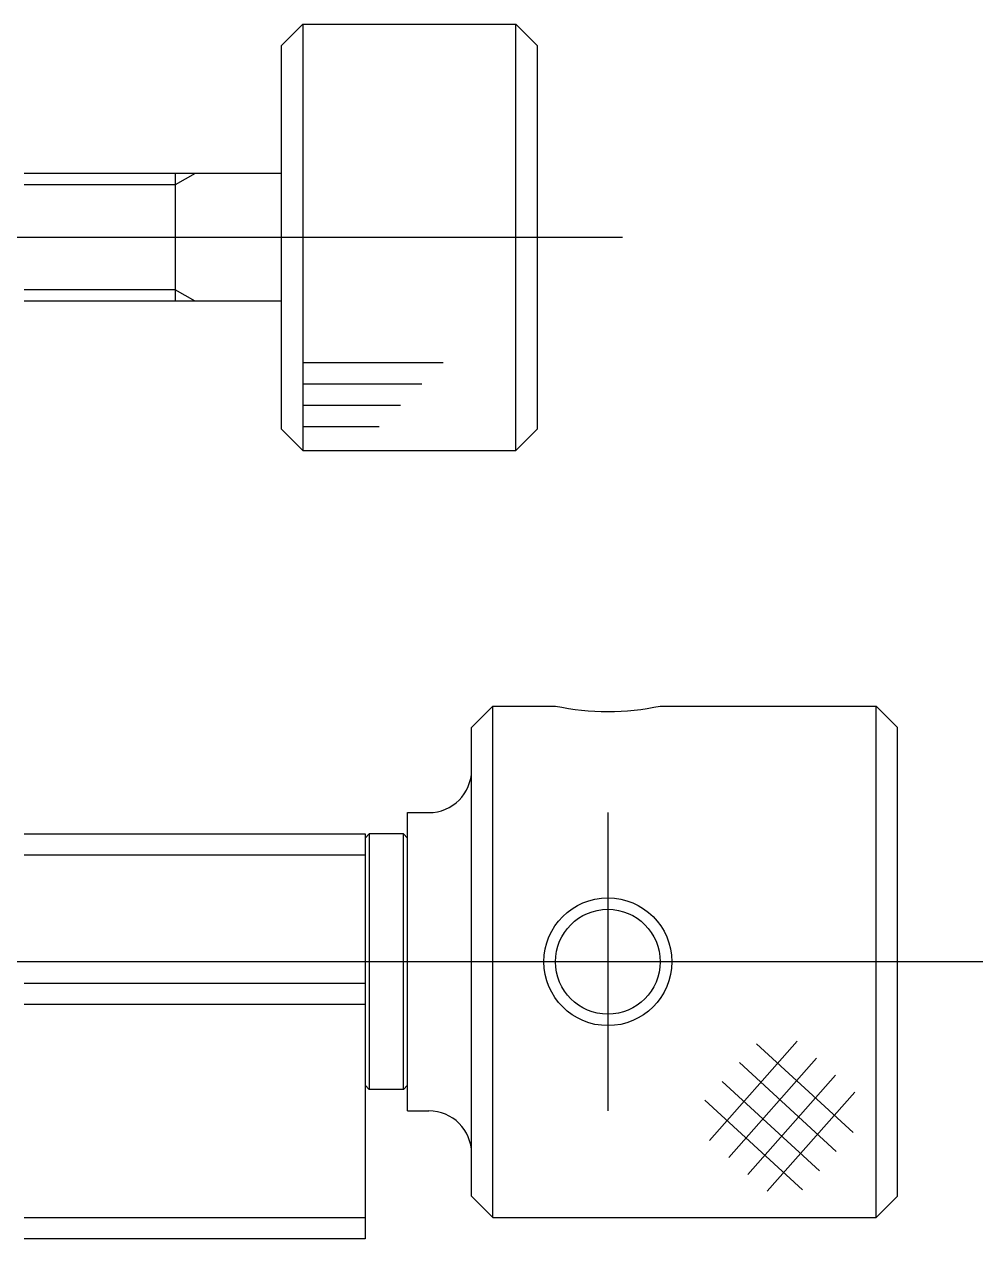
# Model space of a CAD drawing. Extents: x 1 to 231, y 0 to 192.
# Drawn here: x 101.39 to 123.89, y 34.54 to 63.04 of the extents above; entities that cross this region are included whole.
import ezdxf

# ---------------------------------------------------------------- set-up
doc = ezdxf.new("R2010")
doc.units = 0
doc.linetypes.add('CENTER', pattern=[50.8, 31.75, -6.35, 6.35, -6.35])
doc.layers.get('0').update_dxf_attribs({"linetype": 'CONTINUOUS'})
doc.layers.add('CENTER', color=1, linetype='CENTER')

msp = doc.modelspace()

# ---------------------------------------------------------------- linework, layer by layer
at = {"color": 7, "linetype": 'CONTINUOUS'}
for p, q in [((107.434, 62.539), (107.934, 63.039)), ((107.934, 63.039), (107.934, 53.039)), ((107.934, 63.039), (112.934, 63.039)), ((112.934, 53.039), (112.934, 63.039)), ((113.434, 62.539), (112.934, 63.039)), ((107.434, 53.539), (107.434, 62.539)), ((113.434, 62.539), (113.434, 53.539)), ((107.434, 59.539), (101.392, 59.539)), ((104.934, 59.539), (104.934, 56.539)), ((107.434, 56.539), (101.392, 56.539)), ((107.434, 53.539), (107.934, 53.039)), ((113.434, 53.539), (112.934, 53.039)), ((107.934, 53.039), (112.934, 53.039)), ((111.892, 46.539), (112.392, 47.039)), ((112.392, 35.039), (112.392, 47.039)), ((112.392, 47.039), (113.862, 47.039)), ((116.321, 47.039), (121.392, 47.039)), ((121.392, 35.039), (121.392, 47.039)), ((121.892, 46.539), (121.392, 47.039)), ((111.892, 35.539), (111.892, 46.539)), ((121.892, 35.539), (121.892, 46.539)), ((110.392, 37.539), (110.392, 44.539)), ((110.392, 44.539), (110.892, 44.539)), ((101.392, 44.039), (109.392, 44.039)), ((109.392, 43.939), (109.492, 44.039)), ((109.392, 44.039), (109.392, 34.539)), ((109.492, 44.039), (109.492, 38.039)), ((110.292, 44.039), (109.492, 44.039)), ((110.292, 38.039), (110.292, 44.039)), ((110.392, 43.939), (110.292, 44.039)), ((109.392, 43.539), (101.392, 43.539)), ((101.392, 40.539), (109.392, 40.539)), ((109.392, 40.039), (101.392, 40.039)), ((109.392, 38.139), (109.492, 38.039)), ((110.292, 38.039), (109.492, 38.039)), ((110.392, 38.139), (110.292, 38.039)), ((110.392, 37.539), (110.892, 37.539)), ((111.892, 35.539), (112.392, 35.039)), ((121.892, 35.539), (121.392, 35.039)), ((101.392, 35.039), (109.392, 35.039)), ((112.392, 35.039), (121.392, 35.039)), ((109.392, 34.539), (101.392, 34.539))]:
    msp.add_line(p, q, dxfattribs=at)
at = {"color": 3, "linetype": 'CONTINUOUS'}
for p, q in [((105.402, 59.539), (104.934, 59.268)), ((104.934, 59.268), (101.392, 59.268)), ((104.934, 56.809), (101.392, 56.809)), ((105.402, 56.539), (104.934, 56.809)), ((107.937, 55.098), (111.225, 55.098)), ((107.937, 54.598), (110.725, 54.598)), ((107.937, 54.098), (110.225, 54.098)), ((107.937, 53.598), (109.725, 53.598)), ((117.48, 36.843), (119.536, 39.171)), ((118.584, 39.114), (120.851, 37.034)), ((117.93, 36.446), (119.986, 38.774)), ((118.179, 38.671), (120.454, 36.585)), ((117.773, 38.229), (120.057, 36.135)), ((118.38, 36.049), (120.436, 38.377)), ((118.829, 35.652), (120.886, 37.98)), ((117.368, 37.787), (119.659, 35.685))]:
    msp.add_line(p, q, dxfattribs=at)
msp.add_circle((115.092, 41.039), 1.5, dxfattribs=at)
at = {"color": 7, "linetype": 'CONTINUOUS'}
msp.add_circle((115.092, 41.039), 1.23, dxfattribs=at)
for centre, radius, start, end in [((115.092, 52.912), 6, 258.1754, 281.8246), ((110.892, 45.539), 1, 270, 0), ((110.892, 36.539), 1, 0, 90)]:
    msp.add_arc(centre, radius, start, end, dxfattribs=at)
at = {"layer": 'CENTER', "color": 1, "linetype": 'CENTER'}
for p, q in [((115.434, 58.039), (94.934, 58.039)), ((115.092, 44.539), (115.092, 37.539)), ((123.892, 41.039), (100.892, 41.039))]:
    msp.add_line(p, q, dxfattribs=at)

doc.saveas('drawing.dxf')
